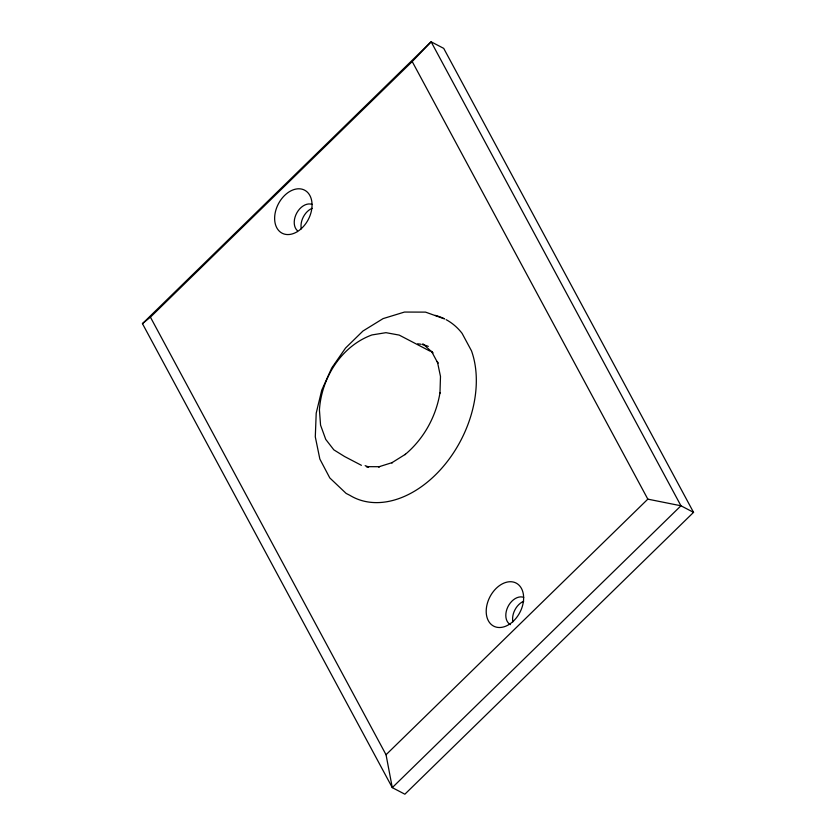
<?xml version="1.0" encoding="UTF-8"?>
<svg xmlns="http://www.w3.org/2000/svg" width="836" height="836" viewBox="0 0 836 836"><rect width="100%" height="100%" fill="white"/><g stroke="black" fill="none" stroke-linecap="round" stroke-linejoin="round"><path stroke-width="1.25" d="M429.955 351.11L399.19 335.09L385.96 332.676L371.936 334.943C341.203 346.146 321.515 377.997 319.425 409.88L320.564 425.137L325.737 439.391L333.836 449.841L344.61 456.54L361.403 465.307M142.454 323.647L150.417 317.147L412.211 61.55L431.125 41.8L443.717 48.373L693.546 512.353L404.875 794.2L392.283 787.627L142.454 323.647L431.125 41.8L680.953 505.78L693.546 512.353M386.044 754.741L647.827 499.144L680.953 505.78L392.283 787.627L386.044 754.741L150.417 317.147M444.637 318.965L425.534 312.121L404.478 312.058L383.087 318.61L362.949 331.025L345.519 348.069L331.746 367.965L321.745 390.172L316.207 413.183L315.297 436.873L319.854 459.058L329.792 477.931L346.125 493.407L349.897 495.34A100.195 69.607 -62.4 0 0 443.811 465.861A100.195 69.607 -62.4 0 0 471.494 350.838L462.078 333.345A100.195 69.607 -62.4 0 0 446.131 319.665M365.133 465.642L368.603 466.948L366.377 466.666L379.565 466.707L378.551 466.885L392.481 462.517L391.697 462.851L405.46 454.251L404.979 454.648C423.695 439.025 436.089 416.652 439.997 392.638L439.966 393.16L440.488 376.461L437.343 361.476L437.959 363.305L431.512 351.329L432.975 352.949L422.849 343.784M412.211 61.55L647.827 499.144M435.18 315.36A100.195 69.607 -62.4 0 1 443.811 318.495M417.624 343.826A68.343 47.485 -62.4 0 1 421.083 344.275M422.316 344.526A68.343 47.485 -62.4 0 1 428.304 346.407M297.344 230.621A15.184 10.544 -62.4 0 1 296.916 212.731A15.184 10.544 -62.4 0 1 312.141 204.423M301.294 228.907A15.184 10.544 -62.4 0 1 312.11 208.321M510.441 624.628A15.184 10.544 -62.4 0 1 507.88 606.852A15.184 10.544 -62.4 0 1 523.723 597.374M512.876 621.848A15.184 10.544 -62.4 0 1 523.691 601.262M297.501 231.541A24.286 16.877 -62.4 0 0 307.052 191.872A24.286 16.877 -62.4 0 0 275.462 211.612A24.286 16.877 -62.4 0 0 297.501 231.541M509.082 624.482A24.286 16.877 -62.4 0 0 518.634 584.813A24.286 16.877 -62.4 0 0 487.033 604.553A24.286 16.877 -62.4 0 0 509.082 624.482"/></g></svg>
